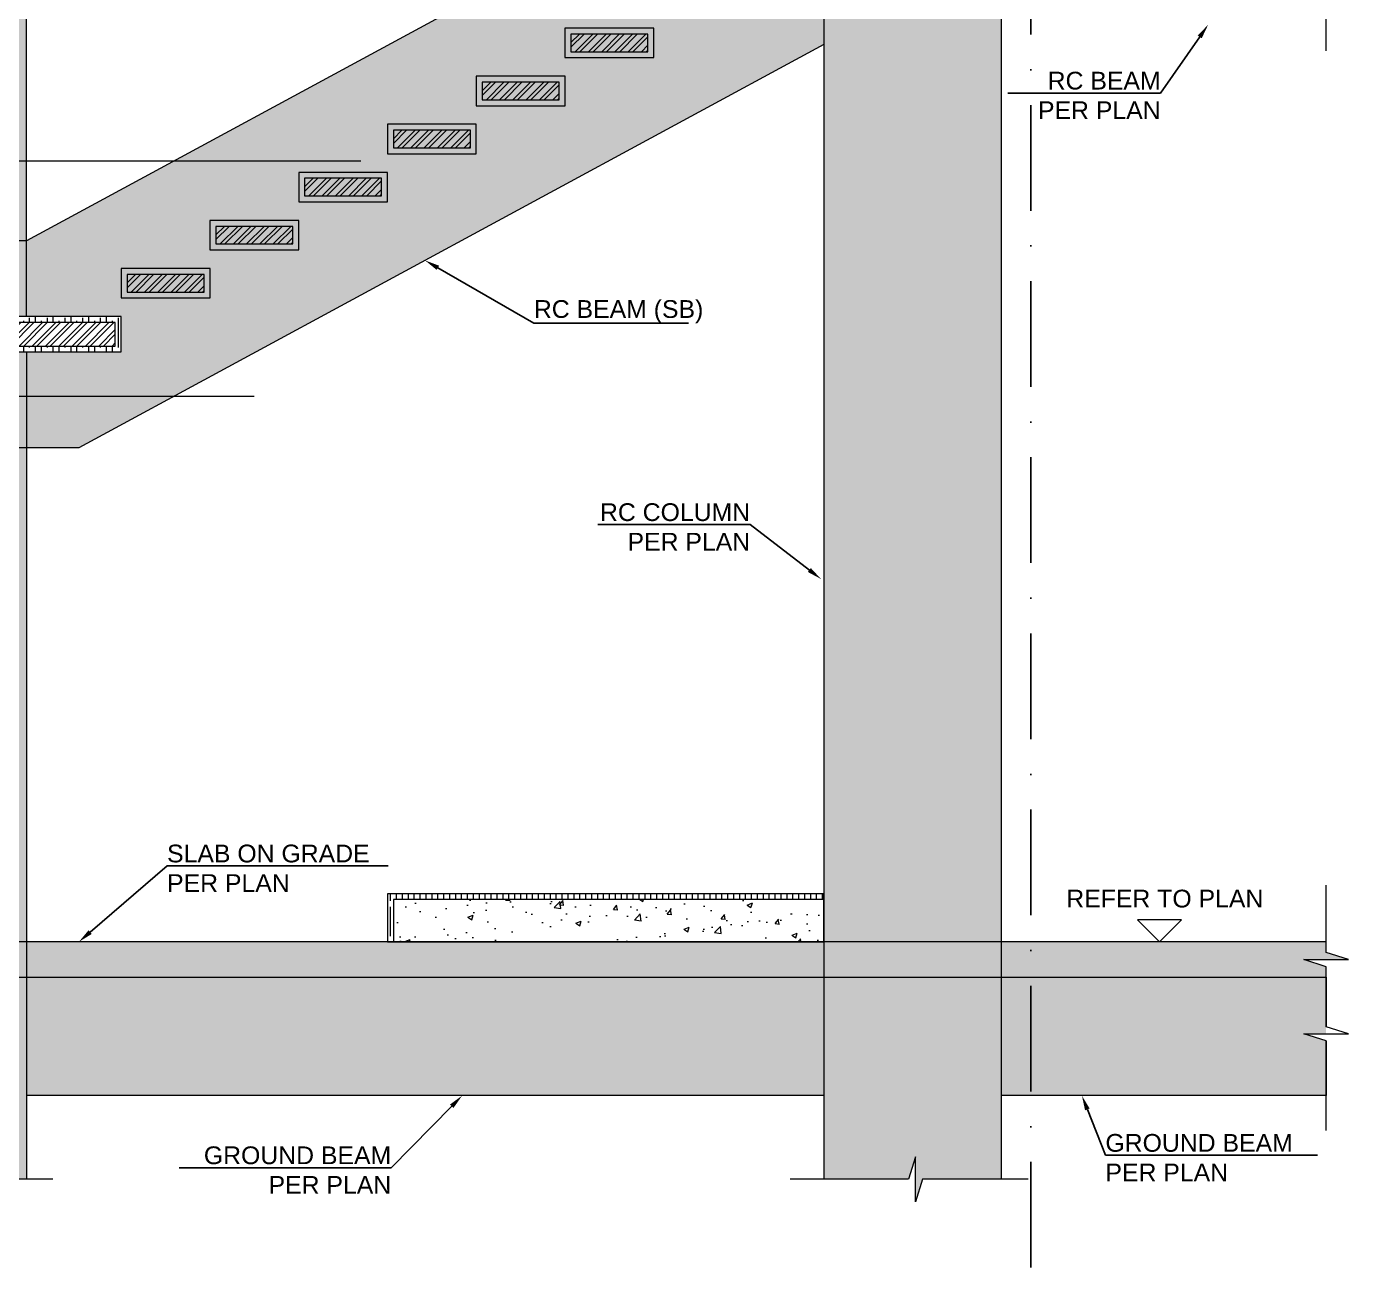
# Model space of a CAD drawing. Header units: millimetres. Extents: x -75675 to 439858, y -36597 to -1720.
# Drawn here: x 19854 to 24323, y -36280 to -32084 of the extents above; entities that cross this region are included whole.
import ezdxf
from ezdxf import colors
from ezdxf.entities.mleader import LeaderData, LeaderLine
from ezdxf.math import Vec2, Vec3

# ---------------------------------------------------------------- set-up
doc = ezdxf.new("R2010")
doc.units = ezdxf.units.MM
doc.header["$LTSCALE"] = 75
doc.linetypes.add('Dash Dot 3_16_', pattern=[7.9375, 4.7625, -1.5875, 0, -1.5875])
doc.layers.add('00_A_GRIDS.3D', color=7, linetype='Continuous')
doc.layers.add('05_DIMENSION_SETTING OUT EXTERIOR.DIM', color=7, linetype='Continuous')
for name, color, linetype, lineweight in [('A-ANNO-DIMS', 211, 'Continuous', 9), ('G-ANNO-SYMB', 111, 'Continuous', 9), ('S-HATCH', 8, 'Continuous', 9), ('S-Slab', 3, 'Continuous', 13)]:
    doc.layers.add(name, color=color, linetype=linetype, lineweight=lineweight)
doc.styles.add('GENERATED_STYLE_1', font='arial.ttf')
pattern_1 = [(90, (-415535.1159611192, 0), (60, -3.673940397442059e-15), [100, -20]), (90, (-415515.1159611192, -20), (60, -3.673940397442059e-15), [60, -15, 30, -15]), (90, (-415495.1159611192, -50), (60, -3.673940397442059e-15), [100, -20])]

msp = doc.modelspace()

# ---------------------------------------------------------------- hatches: boundary and pattern name
at = {"layer": 'S-HATCH', "transparency": 33554687}
h = msp.add_hatch(color=9, dxfattribs=at)
h.dxf.hatch_style = 1
h.paths.add_polyline_path([(15249.32086580544, -35298.71061162238), (14649.32086580544, -35298.71061162238), (14649.32086580544, -35981.51913358457), (14935.50022680213, -35981.51913358457), (14959.54534473171, -35905.79905212112), (14959.54534473171, -35981.51913358457), (14959.54534473171, -36057.23921504588), (14983.59046266129, -35981.51913358457), (15249.32086580544, -35981.51913358457)])
h.paths.add_polyline_path([(15249.32086580544, -30865.79909776555), (15224.01434546878, -30865.79909776555), (15224.01434546878, -30766.21055580783), (15249.32086580544, -30766.21055580783), (15249.32086580544, -26987.51590946317), (14983.59046266129, -26987.51590946317), (14959.54534473171, -27063.23599092447), (14959.54534473171, -26987.51590946317), (14959.54534473171, -26911.79582799971), (14935.50022680213, -26987.51590946317), (14649.32086580544, -26987.51590946317), (14649.32086580544, -31107.87721626773), (14924.25994360517, -31107.87721626773), (14924.25994360517, -31207.46575822544), (14649.32086580544, -31207.46575822544), (14649.32086580544, -35016.71058384514), (15249.32086580549, -35016.21058246188), (15249.32086580549, -34853.21055442458), (15249.32086580544, -34853.71055580783)])
h.paths.add_polyline_path([(14924.01434546878, -31036.63243109888), (14924.01434546878, -30937.04388914116), (15224.25994360517, -30937.04388914116), (15224.25994360517, -31036.63243109888)], flags=16)
h.paths.add_polyline_path([(14944.01434546878, -31016.63243109888), (14944.01434546878, -30957.04388914116), (15204.25994360517, -30957.04388914116), (15204.25994360517, -31016.63243109888)], flags=0)
h.paths.add_polyline_path([(23148.88987502467, -27449.13242489211), (22874.01437117974, -27449.13242489211), (22874.01437117974, -27349.54388293439), (23148.88987502467, -27349.54388293439), (23148.88987502467, -26987.51590946317), (22883.15947188053, -26987.51590946317), (22859.11435395095, -27063.23599092447), (22859.11435395095, -26987.51590946317), (22859.11435395095, -26911.79582799971), (22835.06923602137, -26987.51590946317), (22548.88987502467, -26987.51590946317), (22548.88987502467, -27691.21055580783), (22574.25996931613, -27691.21055580783), (22574.25996931613, -27790.79909776555), (22548.88987502467, -27790.79909776555), (22548.88987502467, -31765.21056236435), (22574.59184422984, -31765.21056236435), (22574.59184422984, -31864.79910432207), (22548.88987502467, -31864.79910432207), (22548.88987502467, -35178.71061162238), (23148.88987502467, -35178.71061162238), (23148.88987502467, -31539.79910876909), (22874.34624609345, -31539.79910876909), (22874.34624609345, -31440.21056681137), (23148.88987502467, -31440.21056681137)])
h.paths.add_polyline_path([(22874.59184422984, -31602.71055580783), (22874.59184422984, -31702.29909776555), (22574.34624609345, -31702.29909776555), (22574.34624609345, -31602.71055580783)], flags=16)
h.paths.add_polyline_path([(22854.5918442299, -31622.71055580783), (22854.5918442299, -31682.29909950373), (22594.34624609345, -31682.29909950373), (22594.34624609345, -31622.71055580783)], flags=0)
h.paths.add_polyline_path([(22574.01437117974, -27619.96575822544), (22574.01437117974, -27520.37721626773), (22874.25996931613, -27520.37721626773), (22874.25996931613, -27619.96575822544)], flags=16)
h.paths.add_polyline_path([(22594.01437117974, -27599.96575822544), (22594.01437117974, -27540.37721626773), (22854.25996931613, -27540.37721626773), (22854.25996931613, -27599.96575822544)], flags=0)
h.paths.add_polyline_path([(23148.88987502467, -35298.71061162239), (22548.88987502467, -35298.71061162239), (22548.88987502467, -35981.51913358457), (22835.06923602137, -35981.51913358457), (22859.11435395095, -35905.79905212112), (22859.11435395095, -35981.51913358457), (22859.11435395095, -36057.23921504588), (22883.15947188053, -35981.51913358457), (23148.88987502467, -35981.51913358457)])
h = msp.add_hatch(color=9, dxfattribs=at)
h.dxf.hatch_style = 1
h.paths.add_polyline_path([(18194.01432813948, -35298.71061162238), (17944.01432813948, -35298.71061162238), (17944.01432813948, -35981.51913358457), (18044.62183317583, -35981.51913358457), (18068.66695110541, -35905.79905212112), (18068.66695110541, -35981.51913358457), (18068.66695110541, -36057.23921504588), (18092.71206903498, -35981.51913358457), (18194.01432813948, -35981.51913358457)])
h.paths.add_polyline_path([(19604.25992627593, -35981.51913358457), (19704.86743131228, -35981.51913358457), (19728.91254924185, -35905.79905212112), (19728.91254924185, -35981.51913358457), (19728.91254924185, -36057.23921504588), (19752.95766717143, -35981.51913358457), (19854.25992627593, -35981.51913358457), (19854.25992627593, -35298.71061162239), (19604.25992627593, -35298.71061162239)])
h.paths.add_polyline_path([(19604.25992627593, -35178.71061162238), (19854.25992627593, -35178.71061162238), (19854.25992627593, -33184.79909950373), (19604.25992627593, -33184.79909950373)])
h.paths.add_polyline_path([(17944.01432813948, -34853.71055580783), (18194.01432813948, -34853.71055580783), (18194.01432813948, -33814.79909776555), (17944.01432813948, -33814.79909776555)])
h.paths.add_polyline_path([(18194.01432813943, -29638.50482476704), (17944.01432813948, -29755.37133947235), (17944.01432813948, -33715.21055580783), (18194.01432813948, -33715.21055580783)])
h.paths.add_polyline_path([(19854.25992627593, -29638.50482765578), (19604.25992627593, -29638.50482765578), (19604.25992627593, -33065.21055580783), (19854.25992627593, -33065.21055580783)])
h = msp.add_hatch(color=256, dxfattribs=at)
h.dxf.hatch_style = 1
h.paths.add_polyline_path([(17944.01432813948, -34233.71530951512), (17944.01432813948, -33814.79909776555), (17924.34620054078, -33814.79909776555), (17924.34620054078, -33715.21055580783), (17944.01432813948, -33715.21055580783), (17944.01432813948, -33437.620239225), (15329.6937421253, -34853.71055580783), (16799.40771891893, -34853.71055580783)])
h.paths.add_polyline_path([(17624.59179867717, -34139.79910432207), (17324.34620054078, -34139.79910432207), (17324.34620054078, -34040.21056236435), (17624.59179867717, -34040.21056236435)], flags=16)
h.paths.add_polyline_path([(17604.59179867717, -34119.79909950373), (17344.34620054078, -34119.79909950373), (17344.34620054078, -34060.21056236435), (17604.59179867717, -34060.21056236435)], flags=0)
h.paths.add_polyline_path([(17624.34620054078, -33977.29910432207), (17624.34620054078, -33877.71056236435), (17924.59179867717, -33877.71056236435), (17924.59179867717, -33977.29910432207)], flags=16)
h.paths.add_polyline_path([(17644.34620054078, -33957.29909950373), (17644.34620054078, -33897.71056236435), (17904.59179867717, -33897.71056236435), (17904.59179867717, -33957.29909950373)], flags=0)
h.paths.add_polyline_path([(17324.59179867717, -34302.29909776555), (17024.34620054078, -34302.29909776555), (17024.34620054078, -34202.71055580783), (17324.59179867717, -34202.71055580783)], flags=16)
h.paths.add_polyline_path([(17304.59179867717, -34282.29909776555), (17044.34620054078, -34282.29909776555), (17044.34620054078, -34222.71055580783), (17304.59179867717, -34222.71055580783)], flags=0)
h.paths.add_polyline_path([(17024.59179867717, -34365.21055580783), (17024.59179867717, -34464.79909776555), (16724.34620054078, -34464.79909776555), (16724.34620054078, -34365.21055580783)], flags=16)
h.paths.add_polyline_path([(17004.59179867717, -34385.21055580783), (17004.59179867717, -34444.79909776555), (16744.34620054078, -34444.79909776555), (16744.34620054078, -34385.21055580783)], flags=0)
h.paths.add_polyline_path([(16724.59179867717, -34527.71055580783), (16724.59179867717, -34627.29909776555), (16424.34620054078, -34627.29909776555), (16424.34620054078, -34527.71055580783)], flags=16)
h.paths.add_polyline_path([(16704.59179867717, -34547.71055580783), (16704.59179867717, -34607.29909776555), (16444.34620054078, -34607.29909776555), (16444.34620054078, -34547.71055580783)], flags=0)
h.paths.add_polyline_path([(16424.59179867717, -34690.21055580783), (16424.59179867717, -34789.79909776555), (16124.34620054078, -34789.79909776555), (16124.34620054078, -34690.21055580783)], flags=16)
h.paths.add_polyline_path([(16404.59179867717, -34710.21055580783), (16404.59179867717, -34769.79909776555), (16144.34620054078, -34769.79909776555), (16144.34620054078, -34710.21055580783)], flags=0)
h.paths.add_polyline_path([(19281.66616575915, -33509.15389790171), (19604.25992627593, -33509.15389790172), (19604.25992627593, -33184.79909950373), (19124.34620054078, -33184.79909950373), (19124.34620054078, -33065.21055580783), (19604.25992627593, -33065.21055580783), (19604.25992627593, -32809.15389790172), (19104.25988204114, -32809.15389790172), (18194.01432813948, -33302.20357263878), (18194.01432813948, -33715.21055580783), (18224.59179867717, -33715.21055580783), (18224.59179867717, -33814.79909776555), (18194.01432813948, -33814.79909776555), (18194.01432813948, -34098.29864292891)])
h.paths.add_polyline_path([(18524.34620054078, -33489.79909776555), (18524.34620054078, -33390.21055580783), (18824.59179867717, -33390.21055580783), (18824.59179867717, -33489.79909776555)], flags=16)
h.paths.add_polyline_path([(18544.34620054078, -33469.79909950373), (18544.34620054078, -33410.21055580783), (18804.59179867717, -33410.21055580783), (18804.59179867717, -33469.79909950373)], flags=0)
h.paths.add_polyline_path([(18524.59179867717, -33652.29909776555), (18224.34620054078, -33652.29909776555), (18224.34620054078, -33552.71055580783), (18524.59179867717, -33552.71055580783)], flags=16)
h.paths.add_polyline_path([(18504.59179867717, -33632.29909950373), (18244.34620054078, -33632.29909950373), (18244.34620054078, -33572.71055580783), (18504.59179867717, -33572.71055580783)], flags=0)
h.paths.add_polyline_path([(18824.34620054078, -33327.29909776555), (18824.34620054078, -33227.71055580783), (19124.59179867717, -33227.71055580783), (19124.59179867717, -33327.29909776555)], flags=16)
h.paths.add_polyline_path([(18844.34620054078, -33307.29909950373), (18844.34620054078, -33247.71055580783), (19104.59179867717, -33247.71055580783), (19104.59179867717, -33307.29909950373)], flags=0)
h.paths.add_polyline_path([(22548.88987502467, -32145.65775087167), (22548.88987502467, -31864.79910432207), (22274.34624609345, -31864.79910432207), (22274.34624609345, -31765.21056236435), (22548.88987502467, -31765.21056236435), (22548.88987502467, -31349.56268115365), (19854.25992627593, -32809.15389790172), (19854.25992627593, -33065.21055580783), (20174.59179867717, -33065.21055580783), (20174.59179867717, -33184.79909950373), (19854.25992627593, -33184.79909950373), (19854.25992627593, -33509.15389790172), (20031.6662094997, -33509.15389790172)])
h.paths.add_polyline_path([(20174.34624609345, -33002.29909776555), (20174.34624609345, -32902.71055580783), (20474.59184422984, -32902.71055580783), (20474.59184422984, -33002.29909776555)], flags=16)
h.paths.add_polyline_path([(20194.34624609345, -32982.29909950373), (20194.34624609345, -32922.71055580783), (20454.5918442299, -32922.71055580783), (20454.5918442299, -32982.29909950373)], flags=0)
h.paths.add_polyline_path([(20474.34624609345, -32839.79909776555), (20474.34624609345, -32740.21055580783), (20774.59184422984, -32740.21055580783), (20774.59184422984, -32839.79909776555)], flags=16)
h.paths.add_polyline_path([(20494.34624609345, -32819.79909950373), (20494.34624609345, -32760.21055580783), (20754.5918442299, -32760.21055580783), (20754.5918442299, -32819.79909950373)], flags=0)
h.paths.add_polyline_path([(20774.34624609345, -32677.29909776555), (20774.34624609345, -32577.71055580783), (21074.59184422984, -32577.71055580783), (21074.59184422984, -32677.29909776555)], flags=16)
h.paths.add_polyline_path([(20794.34624609345, -32657.29909950373), (20794.34624609345, -32597.71055580783), (21054.5918442299, -32597.71055580783), (21054.5918442299, -32657.29909950373)], flags=0)
h.paths.add_polyline_path([(21074.34624609345, -32514.79909776555), (21074.34624609345, -32415.21055580783), (21374.59184422984, -32415.21055580783), (21374.59184422984, -32514.79909776555)], flags=16)
h.paths.add_polyline_path([(21094.34624609345, -32494.79909950373), (21094.34624609345, -32435.21055580783), (21354.5918442299, -32435.21055580783), (21354.5918442299, -32494.79909950373)], flags=0)
h.paths.add_polyline_path([(21374.34624609345, -32352.29909776555), (21374.34624609345, -32252.71055580783), (21674.59184422984, -32252.71055580783), (21674.59184422984, -32352.29909776555)], flags=16)
h.paths.add_polyline_path([(21394.34624609345, -32332.29909950373), (21394.34624609345, -32272.71055580783), (21654.5918442299, -32272.71055580783), (21654.5918442299, -32332.29909950373)], flags=0)
h.paths.add_polyline_path([(21674.34624609345, -32189.79909776555), (21674.34624609345, -32090.21055580783), (21974.59184422984, -32090.21055580783), (21974.59184422984, -32189.79909776555)], flags=16)
h.paths.add_polyline_path([(21694.34624609345, -32169.79909950373), (21694.34624609345, -32110.21055580783), (21954.5918442299, -32110.21055580783), (21954.5918442299, -32169.79909950373)], flags=0)
h.paths.add_polyline_path([(21974.34624609345, -32027.29909776555), (21974.34624609345, -31927.71055580783), (22274.59184422984, -31927.71055580783), (22274.59184422984, -32027.29909776555)], flags=16)
h.paths.add_polyline_path([(21994.34624609345, -32007.29909950373), (21994.34624609345, -31947.71055580783), (22254.5918442299, -31947.71055580783), (22254.5918442299, -32007.29909950373)], flags=0)
at = {"layer": 'S-HATCH'}
h = msp.add_hatch(dxfattribs=at)
h.set_pattern_fill('GOST_WOOD', color=9, scale=10)
h.set_pattern_definition([(90, (-409985.1159155666, 2600), (60, -3.673940397442059e-15), [100, -20]), (90, (-409965.1159155666, 2580), (60, -3.673940397442059e-15), [60, -15, 30, -15]), (90, (-409945.1159155666, 2550), (60, -3.673940397442059e-15), [100, -20])])
h.paths.add_polyline_path([(21674.34624609345, -32189.79909776555), (21974.59184422984, -32189.79909776555), (21974.59184422984, -32090.21055580783), (21674.34624609345, -32090.21055580783)])
h.paths.add_polyline_path([(16404.59179867717, -34710.21055580783), (16404.59179867717, -34769.79909776555), (16144.34620054078, -34769.79909776555), (16144.34620054078, -34710.21055580783)], flags=17)
at = {"layer": 'S-HATCH', "transparency": 33554687}
h = msp.add_hatch(dxfattribs=at)
h.set_pattern_fill('STEEL', color=9, scale=10)
h.set_pattern_definition([(45, (-409985.1159155666, 2600), (-22.45064030267288, 22.45064030267288), []), (45, (-409985.1159155666, 2615.875), (-22.45064030267288, 22.45064030267288), [])])
h.paths.add_polyline_path([(21954.59184422984, -32110.21055580783), (21694.34624609345, -32110.21055580783), (21694.34624609345, -32169.79909776555), (21954.59184422984, -32169.79909776555)])
at = {"layer": 'S-HATCH'}
h = msp.add_hatch(dxfattribs=at)
h.set_pattern_fill('GOST_WOOD', color=9, scale=10)
h.set_pattern_definition([(90, (-410285.1159155666, 2437.5), (60, -3.673940397442059e-15), [100, -20]), (90, (-410265.1159155666, 2417.5), (60, -3.673940397442059e-15), [60, -15, 30, -15]), (90, (-410245.1159155666, 2387.5), (60, -3.673940397442059e-15), [100, -20])])
h.paths.add_polyline_path([(21374.34624609345, -32352.29909776555), (21674.59184422984, -32352.29909776555), (21674.59184422984, -32252.71055580783), (21374.34624609345, -32252.71055580783)])
h.paths.add_polyline_path([(16404.59179867717, -34710.21055580783), (16404.59179867717, -34769.79909776555), (16144.34620054078, -34769.79909776555), (16144.34620054078, -34710.21055580783)], flags=17)
at = {"layer": 'S-HATCH', "transparency": 33554687}
h = msp.add_hatch(dxfattribs=at)
h.set_pattern_fill('STEEL', color=9, scale=10)
h.set_pattern_definition([(45, (-410285.1159155666, 2437.5), (-22.45064030267288, 22.45064030267288), []), (45, (-410285.1159155666, 2453.375), (-22.45064030267288, 22.45064030267288), [])])
h.paths.add_polyline_path([(21654.59184422984, -32272.71055580783), (21394.34624609345, -32272.71055580783), (21394.34624609345, -32332.29909776555), (21654.59184422984, -32332.29909776555)])
at = {"layer": 'S-HATCH'}
h = msp.add_hatch(dxfattribs=at)
h.set_pattern_fill('GOST_WOOD', color=9, scale=10)
h.set_pattern_definition([(90, (-410585.1159155666, 2275), (60, -3.673940397442059e-15), [100, -20]), (90, (-410565.1159155666, 2255), (60, -3.673940397442059e-15), [60, -15, 30, -15]), (90, (-410545.1159155666, 2225), (60, -3.673940397442059e-15), [100, -20])])
h.paths.add_polyline_path([(21074.34624609345, -32514.79909776555), (21374.59184422984, -32514.79909776555), (21374.59184422984, -32415.21055580783), (21074.34624609345, -32415.21055580783)])
h.paths.add_polyline_path([(16404.59179867717, -34710.21055580783), (16404.59179867717, -34769.79909776555), (16144.34620054078, -34769.79909776555), (16144.34620054078, -34710.21055580783)], flags=17)
at = {"layer": 'S-HATCH', "transparency": 33554687}
h = msp.add_hatch(dxfattribs=at)
h.set_pattern_fill('STEEL', color=9, scale=10)
h.set_pattern_definition([(45, (-410585.1159155666, 2275), (-22.45064030267288, 22.45064030267288), []), (45, (-410585.1159155666, 2290.875), (-22.45064030267288, 22.45064030267288), [])])
h.paths.add_polyline_path([(21354.59184422984, -32435.21055580783), (21094.34624609345, -32435.21055580783), (21094.34624609345, -32494.79909776555), (21354.59184422984, -32494.79909776555)])
at = {"layer": 'S-HATCH'}
h = msp.add_hatch(dxfattribs=at)
h.set_pattern_fill('GOST_WOOD', color=9, scale=10)
h.set_pattern_definition([(90, (-410885.1159155666, 2112.5), (60, -3.673940397442059e-15), [100, -20]), (90, (-410865.1159155666, 2092.5), (60, -3.673940397442059e-15), [60, -15, 30, -15]), (90, (-410845.1159155666, 2062.5), (60, -3.673940397442059e-15), [100, -20])])
h.paths.add_polyline_path([(20774.34624609345, -32677.29909776555), (21074.59184422984, -32677.29909776555), (21074.59184422984, -32577.71055580783), (20774.34624609345, -32577.71055580783)])
h.paths.add_polyline_path([(16404.59179867717, -34710.21055580783), (16404.59179867717, -34769.79909776555), (16144.34620054078, -34769.79909776555), (16144.34620054078, -34710.21055580783)], flags=17)
at = {"layer": 'S-HATCH', "transparency": 33554687}
h = msp.add_hatch(dxfattribs=at)
h.set_pattern_fill('STEEL', color=9, scale=10)
h.set_pattern_definition([(45, (-410885.1159155666, 2112.5), (-22.45064030267288, 22.45064030267288), []), (45, (-410885.1159155666, 2128.375), (-22.45064030267288, 22.45064030267288), [])])
h.paths.add_polyline_path([(21054.59184422984, -32597.71055580783), (20794.34624609345, -32597.71055580783), (20794.34624609345, -32657.29909776555), (21054.59184422984, -32657.29909776555)])
at = {"layer": 'S-HATCH'}
h = msp.add_hatch(dxfattribs=at)
h.set_pattern_fill('GOST_WOOD', color=9, scale=10)
h.set_pattern_definition([(90, (-411185.1159155666, 1950), (60, -3.673940397442059e-15), [100, -20]), (90, (-411165.1159155666, 1930), (60, -3.673940397442059e-15), [60, -15, 30, -15]), (90, (-411145.1159155666, 1900), (60, -3.673940397442059e-15), [100, -20])])
h.paths.add_polyline_path([(20474.34624609345, -32839.79909776555), (20774.59184422984, -32839.79909776555), (20774.59184422984, -32740.21055580783), (20474.34624609345, -32740.21055580783)])
h.paths.add_polyline_path([(16404.59179867717, -34710.21055580783), (16404.59179867717, -34769.79909776555), (16144.34620054078, -34769.79909776555), (16144.34620054078, -34710.21055580783)], flags=17)
at = {"layer": 'S-HATCH', "transparency": 33554687}
h = msp.add_hatch(dxfattribs=at)
h.set_pattern_fill('STEEL', color=9, scale=10)
h.set_pattern_definition([(45, (-411185.1159155666, 1950), (-22.45064030267288, 22.45064030267288), []), (45, (-411185.1159155666, 1965.875), (-22.45064030267288, 22.45064030267288), [])])
h.paths.add_polyline_path([(20754.59184422984, -32760.21055580783), (20494.34624609345, -32760.21055580783), (20494.34624609345, -32819.79909776555), (20754.59184422984, -32819.79909776555)])
at = {"layer": 'S-HATCH'}
h = msp.add_hatch(dxfattribs=at)
h.set_pattern_fill('GOST_WOOD', color=9, scale=10)
h.set_pattern_definition([(90, (-411485.1159155666, 1787.5), (60, -3.673940397442059e-15), [100, -20]), (90, (-411465.1159155666, 1767.5), (60, -3.673940397442059e-15), [60, -15, 30, -15]), (90, (-411445.1159155666, 1737.5), (60, -3.673940397442059e-15), [100, -20])])
h.paths.add_polyline_path([(20174.34624609345, -33002.29909776555), (20474.59184422984, -33002.29909776555), (20474.59184422984, -32902.71055580783), (20174.34624609345, -32902.71055580783)])
h.paths.add_polyline_path([(16404.59179867717, -34710.21055580783), (16404.59179867717, -34769.79909776555), (16144.34620054078, -34769.79909776555), (16144.34620054078, -34710.21055580783)], flags=17)
at = {"layer": 'S-HATCH', "transparency": 33554687}
h = msp.add_hatch(dxfattribs=at)
h.set_pattern_fill('STEEL', color=9, scale=10)
h.set_pattern_definition([(45, (-411485.1159155666, 1787.5), (-22.45064030267288, 22.45064030267288), []), (45, (-411485.1159155666, 1803.375), (-22.45064030267288, 22.45064030267288), [])])
h.paths.add_polyline_path([(20454.59184422984, -32922.71055580783), (20194.34624609345, -32922.71055580783), (20194.34624609345, -32982.29909776555), (20454.59184422984, -32982.29909776555)])
at = {"layer": 'S-HATCH'}
h = msp.add_hatch(dxfattribs=at)
h.set_pattern_fill('GOST_WOOD', color=9, scale=10)
h.set_pattern_definition(pattern_1)
h.paths.add_polyline_path([(19854.25992627593, -33164.79909950373), (19604.25992627593, -33164.79909950373), (19604.25992627593, -33184.79909950373), (19854.25992627593, -33184.79909950373)])
h.paths.add_polyline_path([(20174.59179867717, -33065.21055580783), (19854.25992627593, -33065.21055580783), (19854.25992627593, -33085.21055580783), (20154.59179867717, -33085.21055580783), (20154.59179867717, -33164.79909950373), (19854.25992627593, -33164.79909950373), (19854.25992627593, -33184.79909950373), (20174.59179867717, -33184.79909950373)])
h.paths.add_polyline_path([(19854.25992627593, -33065.21055580783), (19604.25992627593, -33065.21055580783), (19604.25992627593, -33085.21055580783), (19854.25992627593, -33085.21055580783)])
h.paths.add_polyline_path([(19604.25992627593, -33065.21055580783), (19124.34620054078, -33065.21055580783), (19124.34620054078, -33184.79909950373), (19604.25992627593, -33184.79909950373), (19604.25992627593, -33164.79909950373), (19144.34620054078, -33164.79909950373), (19144.34620054078, -33085.21055580783), (19604.25992627593, -33085.21055580783)])
at = {"layer": 'S-HATCH', "transparency": 33554687}
h = msp.add_hatch(dxfattribs=at)
h.set_pattern_fill('STEEL', color=9, scale=10)
h.set_pattern_definition([(45, (-415535.1159611192, 0), (-22.45064030267288, 22.45064030267288), []), (45, (-415535.1159611192, 15.875), (-22.45064030267288, 22.45064030267288), [])])
h.paths.add_polyline_path([(19144.34620054078, -33164.79909950373), (20154.59179867717, -33164.79909950373), (20154.59179867717, -33085.21055580783), (19144.34620054078, -33085.21055580783)])
at = {"layer": 'S-HATCH'}
h = msp.add_hatch(dxfattribs=at)
h.set_pattern_fill('GOST_WOOD', color=9, scale=10)
h.set_pattern_definition(pattern_1)
h.paths.add_polyline_path([(21074.55204273539, -35178.71061162238), (22548.88987502467, -35178.71061162238), (22548.88987502467, -35035.960534249), (21094.55199278414, -35035.46053448573), (21094.55199278414, -35178.46061174075), (22548.88987502467, -35178.96061150402), (22548.88987502467, -35178.71061162238), (21074.55204273539, -35178.71061162238), (21074.55204273539, -35016.71058384514), (22548.88987502467, -35016.71058384514), (22548.88987502467, -35178.71061162238), (22548.88987502467, -35178.96061150402), (21094.55199278414, -35178.46061174075)])
h = msp.add_hatch(dxfattribs=at)
h.set_pattern_fill('AR-CONC', color=256)
h.set_pattern_definition([(49.99999999999999, (-415535.1159611192, 0), (182.184668996004, -15.93908553890309), [19.05, -209.55]), (355, (-415535.1159611192, 0), (-35.24342142496934, 191.0568452390351), [15.24, -167.64058417]), (100.4514447, (-415519.9339541192, -1.3282535), (146.9412470903533, 175.1177519121951), [16.19000879999999, -178.0902445999999]), (46.18420000000001, (-415535.1159611192, 50.8), (271.0790408921299, -42.04232793272715), [28.575, -314.325]), (96.63555760999994, (-415512.5260611192, 47.2965), (237.404134051503, 247.4261245977215), [24.28502314, -267.13560816]), (351.1841511700001, (-415535.1159611192, 50.8), (237.404134064977, 247.4261245855326), [22.85996707, -251.45973192]), (21, (-415509.7159611192, 38.1), (151.6143912691325, -102.2651981870876), [19.05, -209.55]), (326.0000000000001, (-415509.7159611192, 38.1), (61.80202834764707, 184.1879661223193), [15.24, -167.64]), (71.45144499999999, (-415497.0814285192, 29.5779001), (213.4164192787161, 81.92276888590524), [16.1900088, -178.0899376]), (37.50000000000001, (-415535.1159611192, 0), (3.088603250591817, 84.55503887315311), [0, -165.608, 0, -170.18, 0, -168.275]), (7.499999999999999, (-415535.1159611192, 0), (66.81966251030575, 100.1805748181195), [0, -97.02799999999999, 0, -161.798, 0, -64.135]), (327.5, (-415591.7579611192, 0), (135.5905951668714, -5.728743992673444), [0, -63.5, 0, -198.12, 0, -262.89]), (317.5, (-415617.1579611193, 0), (148.129181386018, 25.42649103333303), [0, -82.55, 0, -131.572, 0, -186.69])])
h.paths.add_polyline_path([(21094.55199278414, -35178.21061185911), (22548.88987502467, -35178.71061162238), (22548.88987502467, -35035.960534249), (21094.55199278414, -35035.46053448573)])
for points in [[(24246.97241596197, -35178.71061162238), (13503.69018789852, -35178.71061162238), (13503.69018789852, -35214.6654936928), (13579.41026936198, -35238.71061162238), (13427.97010643722, -35238.71061162238), (13503.69018789852, -35262.75572955196), (13503.69018789852, -35298.71061162238), (24246.97241596197, -35298.71061162238), (24246.97241596197, -35262.75572955196), (24171.25233450066, -35238.71061162238), (24322.69249742542, -35238.71061162238), (24246.97241596197, -35214.6654936928)], [(24246.97241596197, -35698.71061162239), (24246.97241596197, -35513.72589012568), (24171.25233450066, -35489.6807721961), (24246.97241596197, -35489.6807721961), (24246.97241596197, -35298.71061162239), (23248.88987502467, -35298.71061162239), (23248.88987502467, -35698.71061162239)]]:
    msp.add_hatch(color=256, dxfattribs=at).paths.add_polyline_path(points)
at = {"layer": 'S-HATCH', "transparency": 33554687}
h = msp.add_hatch(color=256, dxfattribs=at)
h.dxf.hatch_style = 1
h.paths.add_polyline_path([(22548.88987502467, -35298.71061162239), (19854.25992627593, -35298.71061162239), (19854.25992627593, -35698.71061162238), (22548.88987502467, -35698.71061162239)])
h = msp.add_hatch(color=256, dxfattribs=at)
h.dxf.hatch_style = 1
h.paths.add_polyline_path([(23248.88987502467, -35298.71061162239), (23148.88987502467, -35298.71061162239), (23148.88987502467, -35698.71061162239), (23248.88987502467, -35698.71061162239)])

# ---------------------------------------------------------------- linework, layer by layer
at = {"layer": '00_A_GRIDS.3D', "color": 1, "linetype": 'Dash Dot 3_16_'}
msp.add_line((23248.88987502467, -36279.83349366093), (23248.88987502467, -26653.17355582793), dxfattribs=at)
at = {"layer": 'G-ANNO-SYMB'}
msp.add_lwpolyline([(23683.76200153743, -35178.71061162238), (23757.94227405876, -35104.53033910109), (23609.58172901615, -35104.53033910109)], close=True, dxfattribs=at)
at = {"layer": 'S-Slab'}
for p, q in [((19854.25992627593, -33065.21055580783), (19854.25992627593, -29607.17593902018)), ((22548.88987502467, -31349.56268115365), (19854.25992627593, -32809.15389790172)), ((23148.88987502467, -31539.79910876909), (23148.88987502467, -35981.51913358457)), ((22548.88987502467, -31864.79910432207), (22548.88987502467, -35981.51913358457)), ((22548.88987502462, -32145.6577508717), (20031.6662094997, -33509.15389790171)), ((19604.25992627587, -32538.32054076883), (20984.04308201838, -32538.32054076883)), ((19854.25992627593, -32809.15389790172), (19104.25988204114, -32809.15389790172)), ((19854.25992627593, -33184.79909950373), (19854.25992627593, -35981.51913358457)), ((19604.25992627593, -33334.41561105896), (20623.9625608793, -33334.41561105896)), ((20031.6662094997, -33509.15389790172), (19281.66616575915, -33509.15389790172))]:
    msp.add_line(p, q, dxfattribs=at)
for points in [[(24246.97241596197, -32166.55517804623), (24246.97241596197, -31874.69599488485), (24171.25233450066, -31850.65087695527), (24246.97241596197, -31850.65087695527), (24322.69249742542, -31850.65087695527), (24246.97241596197, -31826.6057590257), (24246.97241596197, -31659.68071638155)], [(24246.97241596197, -35465.63565426652), (24246.97241596197, -35262.75572955196), (24171.25233450066, -35238.71061162238), (24246.97241596197, -35238.71061162238), (24322.69249742542, -35238.71061162238), (24246.97241596197, -35214.6654936928), (24246.97241596197, -34987.74045104866)], [(24246.97241596197, -35214.6654936928), (24246.97241596197, -35178.71061162238), (13503.69018789852, -35178.71061162238), (13503.69018789852, -35214.6654936928)], [(13503.69018789852, -35262.75572955196), (13503.69018789852, -35298.71061162238), (24246.97241596197, -35298.71061162238), (24246.97241596197, -35262.75572955196)], [(13503.69018789852, -35465.63565426652), (13503.69018789852, -35298.71061162238), (24246.97241596197, -35298.71061162239), (24246.97241596197, -35465.63565426652)], [(24246.97241596197, -35816.57400717919), (24246.97241596197, -35513.72589012568), (24171.25233450066, -35489.6807721961), (24246.97241596197, -35489.6807721961), (24322.69249742542, -35489.6807721961), (24246.97241596197, -35465.63565426652), (24246.97241596197, -35262.75572955196)], [(24246.97241596197, -35513.72589012568), (24246.97241596197, -35698.71061162239), (23148.88987502467, -35698.71061162239)], [(22548.88987502467, -35698.71061162239), (19854.25992627593, -35698.71061162238)], [(19943.75740639743, -35981.51913358457), (19752.95766717143, -35981.51913358457), (19728.91254924185, -36057.23921504588), (19728.91254924185, -35981.51913358457), (19728.91254924185, -35905.79905212112), (19704.86743131228, -35981.51913358457), (19518.51822480652, -35981.51913358457)], [(23239.42245667218, -35981.51913358457), (22883.15947188053, -35981.51913358457), (22859.11435395095, -36057.23921504588), (22859.11435395095, -35981.51913358457), (22859.11435395095, -35905.79905212112), (22835.06923602137, -35981.51913358457), (22435.4273537026, -35981.51913358457)]]:
    msp.add_lwpolyline(points, dxfattribs=at)
for points in [[(21674.34624609345, -32189.79909776555), (21974.59184422984, -32189.79909776555), (21974.59184422984, -32090.21055580783), (21674.34624609345, -32090.21055580783)], [(21694.34624609345, -32169.79909950373), (21954.5918442299, -32169.79909950373), (21954.5918442299, -32110.21055580783), (21694.34624609345, -32110.21055580783)], [(21374.34624609345, -32352.29909776555), (21674.59184422984, -32352.29909776555), (21674.59184422984, -32252.71055580783), (21374.34624609345, -32252.71055580783)], [(21394.34624609345, -32332.29909950373), (21654.5918442299, -32332.29909950373), (21654.5918442299, -32272.71055580783), (21394.34624609345, -32272.71055580783)], [(21074.34624609345, -32514.79909776555), (21374.59184422984, -32514.79909776555), (21374.59184422984, -32415.21055580783), (21074.34624609345, -32415.21055580783)], [(21094.34624609345, -32494.79909950373), (21354.5918442299, -32494.79909950373), (21354.5918442299, -32435.21055580783), (21094.34624609345, -32435.21055580783)], [(20774.34624609345, -32677.29909776555), (21074.59184422984, -32677.29909776555), (21074.59184422984, -32577.71055580783), (20774.34624609345, -32577.71055580783)], [(20794.34624609345, -32657.29909950373), (21054.5918442299, -32657.29909950373), (21054.5918442299, -32597.71055580783), (20794.34624609345, -32597.71055580783)], [(20474.34624609345, -32839.79909776555), (20774.59184422984, -32839.79909776555), (20774.59184422984, -32740.21055580783), (20474.34624609345, -32740.21055580783)], [(20494.34624609345, -32819.79909950373), (20754.5918442299, -32819.79909950373), (20754.5918442299, -32760.21055580783), (20494.34624609345, -32760.21055580783)], [(20174.34624609345, -33002.29909776555), (20474.59184422984, -33002.29909776555), (20474.59184422984, -32902.71055580783), (20174.34624609345, -32902.71055580783)], [(20194.34624609345, -32982.29909950373), (20454.5918442299, -32982.29909950373), (20454.5918442299, -32922.71055580783), (20194.34624609345, -32922.71055580783)], [(19124.34620054078, -33184.79909950373), (20174.59179867717, -33184.79909950373), (20174.59179867717, -33065.21055580783), (19124.34620054078, -33065.21055580783)], [(19144.34620054078, -33164.79909950373), (20154.59179867717, -33164.79909950373), (20154.59179867717, -33085.21055580783), (19144.34620054078, -33085.21055580783)], [(21074.55204273539, -35178.71061162238), (22548.88987502467, -35178.71061162238), (22548.88987502467, -35016.71058384514), (21074.55204273539, -35016.71058384514)], [(21094.55199278414, -35178.46061174075), (22548.88987502467, -35178.96061150402), (22548.88987502467, -35035.960534249), (21094.55199278414, -35035.46053448573)]]:
    msp.add_lwpolyline(points, close=True, dxfattribs=at)

# ---------------------------------------------------------------- texts
at = {"layer": '05_DIMENSION_SETTING OUT EXTERIOR.DIM', "color": 2, "lineweight": 25, "insert": (23368.74510496552, -35063.43086012099), "char_height": 60, "attachment_point": 7, "style": 'GENERATED_STYLE_1'}
msp.add_mtext('\\A1;REFER TO PLAN', dxfattribs=at)

# ---------------------------------------------------------------- leaders
at = {"layer": 'A-ANNO-DIMS'}
ml = msp.add_multileader_mtext('Standard', dxfattribs=at)
ml.set_content('RC BEAM PER PLAN', color=256, style='GENERATED_STYLE_1')
ml.set_leader_properties()
ml.build(insert=Vec2(0, 0))
ml.multileader.update_dxf_attribs({"text_left_attachment_type": 6, "text_right_attachment_type": 6, "dogleg_length": 0.36, "arrow_head_size": 50})
ctx = ml.context
ctx.base_point, ctx.char_height, ctx.arrow_head_size, ctx.landing_gap_size, ctx.plane_origin = Vec3(23286.21512143658, -32309.63738194478), 60, 50, 0.09, Vec3(23158.40637904999, -32572.54515850668)
ctx.left_attachment, ctx.right_attachment, ctx.text_align_type = 6, 6, 2
notes = []
notes.append((ctx, [(1, (1, 1, 0), (23687.6502373984, -32309.63738194478), (-1, 0), 1.396927018504357e-11, [(0, [(23848.14665145834, -32078.71055580783)], 0, [])])]))
ctx.mtext.insert, ctx.mtext.width, ctx.mtext.alignment, ctx.mtext.flow_direction = Vec3(23687.56023739837, -32237.63738194478), 511.0975839319403, 3, 5
ml = msp.add_multileader_mtext('Standard', dxfattribs=at)
ml.set_content('RC BEAM (SB)', color=256, style='GENERATED_STYLE_1')
ml.set_leader_properties()
ml.build(insert=Vec2(0, 0))
ml.multileader.update_dxf_attribs({"text_left_attachment_type": 6, "text_right_attachment_type": 6, "dogleg_length": 0.36, "arrow_head_size": 50})
ctx = ml.context
ctx.base_point, ctx.char_height, ctx.arrow_head_size, ctx.landing_gap_size, ctx.plane_origin = Vec3(21569.05007336686, -33087.31851917983), 60, 50, 0.09, Vec3(21441.24133098027, -33350.22629574173)
ctx.left_attachment, ctx.right_attachment = 6, 6
notes.append((ctx, [(0, (1, 1, 0), (21569.05007336685, -33087.31851917983), (1, 0), 1.396927018504357e-11, [(0, [(21201.57490065024, -32875.45335924573)], 0, [])])]))
ctx.mtext.insert, ctx.mtext.width, ctx.mtext.flow_direction = Vec3(21569.14007336687, -33009.6786828906), 608.5763094994004, 5
ml = msp.add_multileader_mtext('Standard', dxfattribs=at)
ml.set_content('RC COLUMN PER PLAN', color=256, style='GENERATED_STYLE_1')
ml.set_leader_properties()
ml.build(insert=Vec2(0, 0))
ml.multileader.update_dxf_attribs({"text_right_attachment_type": 6, "dogleg_length": 0.36, "arrow_head_size": 50})
ctx = ml.context
ctx.base_point, ctx.char_height, ctx.arrow_head_size, ctx.landing_gap_size, ctx.plane_origin = Vec3(21805.97804258494, -33726.29027133668), 60, 50, 0.09, Vec3(21609.08335204009, -33992.35766590676)
ctx.right_attachment, ctx.text_align_type = 6, 2
notes.append((ctx, [(1, (1, 1, 0), (22300.27809715521, -33768.26980748947), (-1, 0), 1.396927018504357e-11, [(0, [(22539.88852573809, -33952.47031199571)], 0, [])])]))
ctx.mtext.insert, ctx.mtext.width, ctx.mtext.alignment, ctx.mtext.flow_direction = Vec3(22300.18809715525, -33696.26980748947), 509.2439623459472, 3, 5
ml = msp.add_multileader_mtext('Standard', dxfattribs=at)
ml.set_content('SLAB ON GRADE PER PLAN', color=256, style='GENERATED_STYLE_1')
ml.set_leader_properties()
ml.build(insert=Vec2(0, 0))
ml.multileader.update_dxf_attribs({"text_left_attachment_type": 6, "text_right_attachment_type": 6, "dogleg_length": 0.36, "arrow_head_size": 50})
ctx = ml.context
ctx.base_point, ctx.char_height, ctx.arrow_head_size, ctx.landing_gap_size, ctx.plane_origin = Vec3(20329.37398175, -34922.14765557338), 60, 50, 0.09, Vec3(20132.47929120512, -35188.21505014347)
ctx.left_attachment, ctx.right_attachment = 6, 6
notes.append((ctx, [(0, (1, 1, 0), (20329.37398174999, -34922.14765557338), (1, 0), 1.396927018504357e-11, [(0, [(20031.50771269912, -35178.71061162238)], 0, [])])]))
ctx.mtext.insert, ctx.mtext.width, ctx.mtext.flow_direction = Vec3(20329.46398175001, -34850.14765557338), 740.1895920045904, 5
ml = msp.add_multileader_mtext('Standard', dxfattribs=at)
ml.set_content('GROUND BEAM PER PLAN', color=256, style='GENERATED_STYLE_1')
ml.set_leader_properties()
ml.build(insert=Vec2(0, 0))
ml.multileader.update_dxf_attribs({"text_right_attachment_type": 6, "dogleg_length": 0.36, "arrow_head_size": 50})
ctx = ml.context
ctx.base_point, ctx.char_height, ctx.arrow_head_size, ctx.landing_gap_size, ctx.plane_origin = Vec3(20464.41453068504, -35900.33689383732), 60, 50, 0.09, Vec3(20395.95094518794, -36166.4042884074)
ctx.right_attachment, ctx.text_align_type = 6, 2
notes.append((ctx, [(1, (1, 1, 0), (21087.14569030306, -35942.31642999011), (-1, 0), 1.396927018504357e-11, [(0, [(21326.75611888594, -35698.71061162238)], 0, [])])]))
ctx.mtext.insert, ctx.mtext.width, ctx.mtext.alignment, ctx.mtext.flow_direction = Vec3(21087.0556903031, -35870.31642999011), 709.2862141499177, 3, 5
ml = msp.add_multileader_mtext('Standard', dxfattribs=at)
ml.set_content('GROUND BEAM PER PLAN', color=256, style='GENERATED_STYLE_1')
ml.set_leader_properties()
ml.build(insert=Vec2(0, 0))
ml.multileader.update_dxf_attribs({"text_left_attachment_type": 6, "text_right_attachment_type": 6, "dogleg_length": 0.36, "arrow_head_size": 50})
ctx = ml.context
ctx.base_point, ctx.char_height, ctx.arrow_head_size, ctx.landing_gap_size, ctx.plane_origin = Vec3(23500.84010632198, -35900.33689383732), 60, 50, 0.09, Vec3(23432.37652082485, -36166.4042884074)
ctx.left_attachment, ctx.right_attachment = 6, 6
notes.append((ctx, [(0, (1, 1, 0), (23500.84010632196, -35900.33689383732), (1, 0), 1.396927018504357e-11, [(0, [(23421.5162151017, -35698.71061162239)], 0, [])])]))
ctx.mtext.insert, ctx.mtext.width, ctx.mtext.flow_direction = Vec3(23500.93010632199, -35828.33689383732), 709.2862141499177, 5
for ctx, leaders in notes:
    for number, flags, end, landing, length, lines in leaders:
        leader = LeaderData()
        leader.index, (leader.has_last_leader_line, leader.has_dogleg_vector, leader.attachment_direction) = number, flags
        leader.last_leader_point, leader.dogleg_vector, leader.dogleg_length = Vec3(end), Vec3(landing), length
        for number, points, colour, breaks in lines:
            line = LeaderLine()
            line.index, line.vertices, line.color, line.breaks = number, Vec3.list(points), colors.encode_raw_color(colour), breaks
            leader.lines.append(line)
        ctx.leaders.append(leader)

doc.saveas('drawing.dxf')
